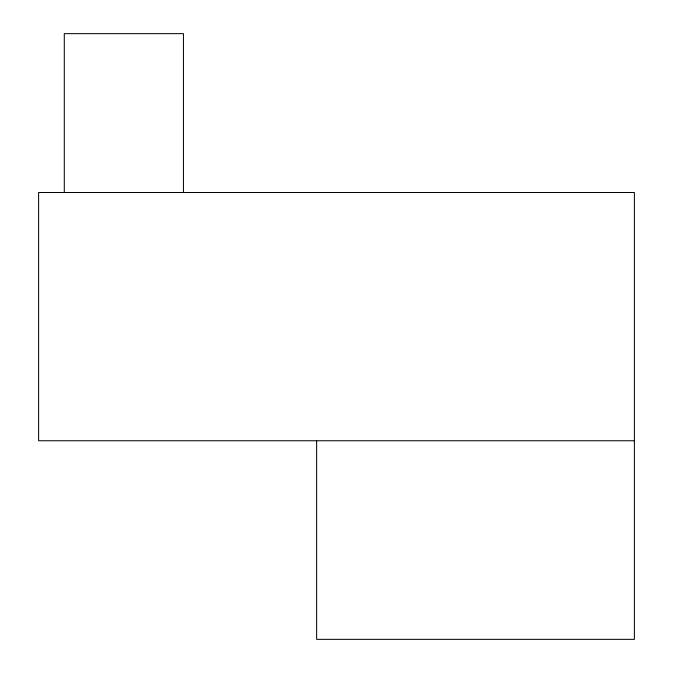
<?xml version="1.0" encoding="UTF-8"?>
<svg xmlns="http://www.w3.org/2000/svg" width="673" height="673" viewBox="0 0 673 673"><rect width="100%" height="100%" fill="white"/><g stroke="black" fill="none" stroke-linecap="round" stroke-linejoin="round"><path stroke-width="1.01" d="M634.387 440.756L38.613 440.756L38.613 192.52L634.387 192.52L634.387 639.35L316.638 639.35L316.638 440.756M183.443 192.52L183.443 33.65L64.288 33.65L64.288 192.52"/></g></svg>
